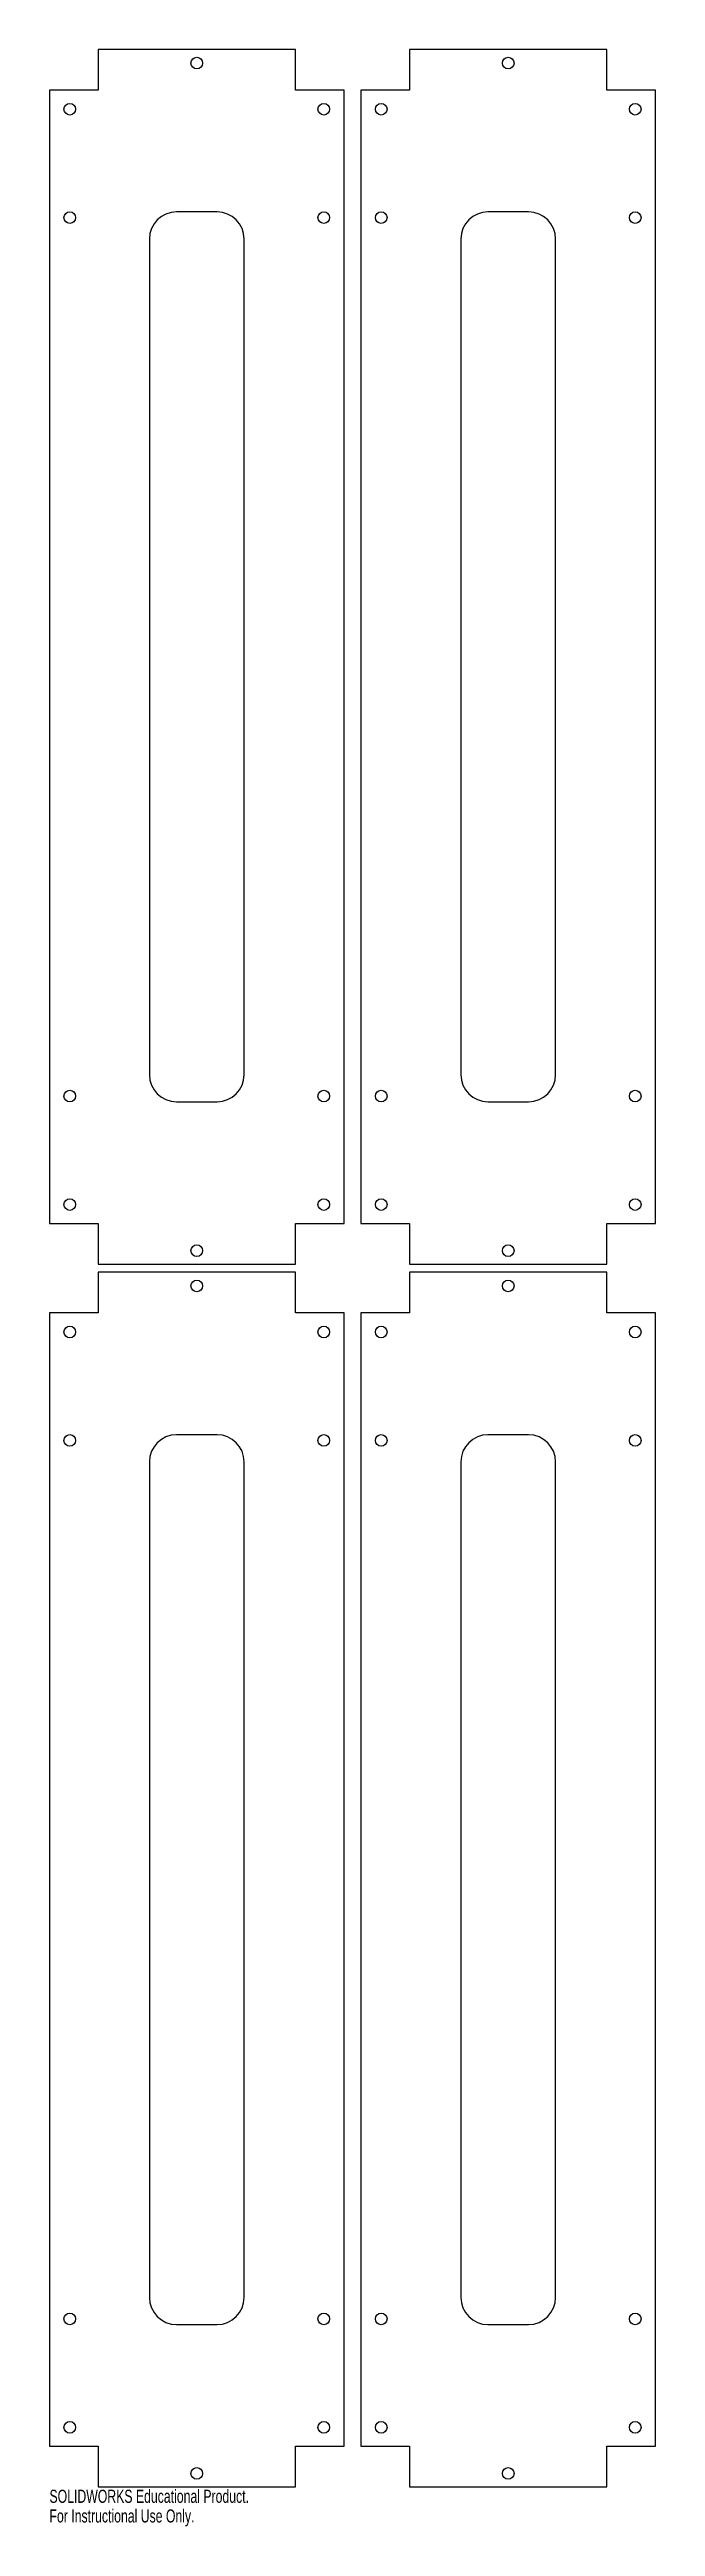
# Model space of a CAD drawing. Header units: millimetres. Extents: x -54 to 169, y -239 to 675.
import ezdxf

# ---------------------------------------------------------------- set-up
doc = ezdxf.new("R2010")
doc.units = ezdxf.units.MM
doc.styles.add('SLDTEXTSTYLE0', font='TXT', dxfattribs={"width": 0.7})

msp = doc.modelspace()

# ---------------------------------------------------------------- linework, layer by layer
at = {"color": 7, "linetype": 'Continuous', "lineweight": 25}
for p, q in [((-36.4, 675), (-36.4, 660)), ((36.4, 675), (-36.4, 675)), ((36.4, 660), (36.4, 675)), ((78.6, 675), (78.6, 660)), ((151.4, 675), (78.6, 675)), ((151.4, 660), (151.4, 675)), ((-36.4, 660), (-54.4, 660)), ((-54.4, 660), (-54.4, 242)), ((54.4, 660), (36.4, 660)), ((54.4, 242), (54.4, 660)), ((78.6, 660), (60.6, 660)), ((60.6, 660), (60.6, 242)), ((169.4, 660), (151.4, 660)), ((169.4, 242), (169.4, 660)), ((7.5, 615.09), (-7.5, 615.09)), ((122.5, 615.09), (107.5, 615.09)), ((-17.5, 605.09), (-17.5, 296.91)), ((17.5, 296.91), (17.5, 605.09)), ((97.5, 605.09), (97.5, 296.91)), ((132.5, 296.91), (132.5, 605.09)), ((-7.5, 286.91), (7.5, 286.91)), ((107.5, 286.91), (122.5, 286.91)), ((-54.4, 242), (-36.4, 242)), ((-36.4, 242), (-36.4, 227)), ((36.4, 242), (54.4, 242)), ((36.4, 227), (36.4, 242)), ((60.6, 242), (78.6, 242)), ((78.6, 242), (78.6, 227)), ((151.4, 242), (169.4, 242)), ((151.4, 227), (151.4, 242)), ((-36.4, 227), (36.4, 227)), ((-36.4, 224), (-36.4, 209)), ((36.4, 224), (-36.4, 224)), ((36.4, 209), (36.4, 224)), ((78.6, 227), (151.4, 227)), ((78.6, 224), (78.6, 209)), ((151.4, 224), (78.6, 224)), ((151.4, 209), (151.4, 224)), ((-36.4, 209), (-54.4, 209)), ((-54.4, 209), (-54.4, -209)), ((54.4, 209), (36.4, 209)), ((54.4, -209), (54.4, 209)), ((78.6, 209), (60.6, 209)), ((60.6, 209), (60.6, -209)), ((169.4, 209), (151.4, 209)), ((169.4, -209), (169.4, 209)), ((7.5, 164.09), (-7.5, 164.09)), ((122.5, 164.09), (107.5, 164.09)), ((-17.5, 154.09), (-17.5, -154.09)), ((17.5, -154.09), (17.5, 154.09)), ((97.5, 154.09), (97.5, -154.09)), ((132.5, -154.09), (132.5, 154.09)), ((-7.5, -164.09), (7.5, -164.09)), ((107.5, -164.09), (122.5, -164.09)), ((-54.4, -209), (-36.4, -209)), ((-36.4, -209), (-36.4, -224)), ((36.4, -209), (54.4, -209)), ((36.4, -224), (36.4, -209)), ((60.6, -209), (78.6, -209)), ((78.6, -209), (78.6, -224)), ((151.4, -209), (169.4, -209)), ((151.4, -224), (151.4, -209)), ((-36.4, -224), (36.4, -224)), ((78.6, -224), (151.4, -224))]:
    msp.add_line(p, q, dxfattribs=at)
for centre in [(0, 670), (115, 670), (-46.9, 652.99), (46.9, 652.99), (68.1, 652.99), (161.9, 652.99), (-46.9, 613), (46.9, 613), (68.1, 613), (161.9, 613), (-46.9, 289), (46.9, 289), (68.1, 289), (161.9, 289), (-46.9, 249), (46.9, 249), (68.1, 249), (161.9, 249), (0, 232), (115, 232), (0, 219), (115, 219), (-46.9, 202), (46.9, 202), (68.1, 202), (161.9, 202), (-46.9, 162), (46.9, 162), (68.1, 162), (161.9, 162), (-46.9, -162), (46.9, -162), (68.1, -162), (161.9, -162), (-46.9, -202), (46.9, -202), (68.1, -202), (161.9, -202), (0, -219), (115, -219)]:
    msp.add_circle(centre, 2.15, dxfattribs=at)
for centre, start, end in [((-7.5, 605.09), 90, 180), ((7.5, 605.09), 0, 90), ((107.5, 605.09), 90, 180), ((122.5, 605.09), 0, 90), ((-7.5, 296.91), 180, 270), ((7.5, 296.91), 270, 0), ((107.5, 296.91), 180, 270), ((122.5, 296.91), 270, 0), ((-7.5, 154.09), 90, 180), ((7.5, 154.09), 0, 90), ((107.5, 154.09), 90, 180), ((122.5, 154.09), 0, 90), ((-7.5, -154.09), 180, 270), ((7.5, -154.09), 270, 0), ((107.5, -154.09), 180, 270), ((122.5, -154.09), 270, 0)]:
    msp.add_arc(centre, 10, start, end, dxfattribs=at)

# ---------------------------------------------------------------- texts
at = {"color": 7, "linetype": 'Continuous', "char_height": 4.8336, "attachment_point": 1, "style": 'SLDTEXTSTYLE0'}
for s, insert in [('SOLIDWORKS Educational Product.', (-54.4, -225.01)), ('For Instructional Use Only.', (-54.4, -232.26))]:
    msp.add_mtext(s, dxfattribs=dict(at, insert=insert))

doc.saveas('drawing.dxf')
